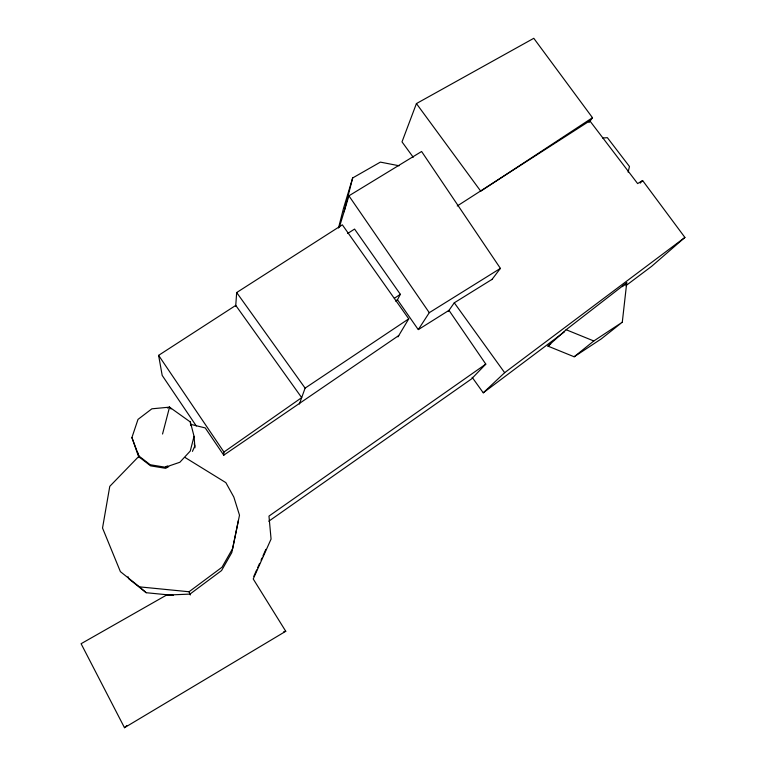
<?xml version="1.0" encoding="UTF-8"?>
<svg xmlns="http://www.w3.org/2000/svg" width="766" height="766" viewBox="0 0 766 766"><rect width="100%" height="100%" fill="white"/><g stroke="black" fill="none" stroke-linecap="round" stroke-linejoin="round"><path stroke-width="1.15" d="M223.72 455.435L223.94 452.036L158.61 355.357L235.756 305.404L301.68 397.631L223.94 452.036M235.679 306.477L236.675 292.545L342.335 224.821L408.747 318.848L397.966 336.868M622.289 322.208L626.741 282.778L566.141 329.725L547.92 346.108L574.165 356.774L601.31 338.869L622.289 322.208L593.794 340.975L574.165 356.774M238.36 520.574L231.792 552.592L221.575 570.546L189.968 594.1L166.519 595.086L81.091 643.718L124.485 727.7L285.756 631.28L253.22 578.962L271.068 539.063L268.971 516.092L485.797 364.118L448.981 310.345L418.274 329.639L397.458 299.736L395.495 301.038M628.13 172.13L629.47 166.5L607.371 137.669L602.679 138.033M338.495 228.019L343.407 208.725L352.657 177.961L380.386 162.114L399.096 165.772M344.068 211.77L352.657 177.961M194.047 436.314L190.284 451.002L179.866 462.262L165.351 467.222L150.222 464.751L138.167 455.435L131.915 437.549L138.004 419.395L151.879 408.814L169.545 407.148L190.351 421.989L194.047 436.314L194.966 447.784M162.545 434.025L169.545 407.148L171.077 408.977M339.357 227.243L348.913 195.828L421.606 151.496L500.409 268.387L491.858 279.638M299.372 404.036L305.107 388.123L408.747 318.848M589.006 122.55L592.482 117.705L533.787 38.3L416.426 103.573L402.006 141.873L413.228 157.26M192.458 451.356L194.823 446.013L194.238 443.734M253.805 576.329L256.706 569.856M257.663 567.702L259.597 563.383M261.043 560.147L262.01 557.993M262.977 555.829L265.869 549.356M397.075 300.444L400.35 294.307L354.572 229.072L347.62 233.496M418.389 329.457L429.276 312.681L500.409 268.387M448.196 311.475L454.286 302.8L492.098 279.331M640.232 183.112L642.607 180.527L684.909 237.441L651.655 266.319L625.822 285.728M485.797 364.118L471.521 378.921L268.77 521.234M472.143 377.303L483.26 392.814L504.65 372.688L684.909 237.441M124.485 727.7L126.936 725.469M622.356 286.647L626.741 282.778M547.92 346.108L550.716 343.944M483.26 392.814L564.59 331.726M168.721 466.618L165.628 468.313L150.586 465.852L138.608 456.593L109.777 486.353L102.529 528.033L120.386 571.637L139.45 586.861L189.058 591.754L222.016 567.223L232.663 548.523L239.499 515.183L233.831 497.067L225.855 482.637L185.257 457.599M398.751 335.546L223.739 455.176L205.24 427.916L190.523 424.307M394.385 298.28L400.35 294.307M592.482 117.705L480.751 191.194L416.426 103.573M165.351 467.222L167.342 465.929M457.235 205.987L589.82 120.827L637.638 183.591L642.607 180.527M167.371 408L169.545 407.148M283.698 631.768L285.756 631.28M128.018 576.721L128.918 578.914L146.201 592.712L173.394 595.383M566.141 329.725L593.794 340.975M139.45 586.861L146.201 592.712M454.286 302.8L504.65 372.688M236.675 292.545L305.107 388.123M348.913 195.828L429.276 312.681M196.297 425.973L162.191 375.417L158.61 355.357M189.058 591.754L190.303 594.981M139.01 457.656L138.158 453.108M131.915 437.549L139.23 457.091M190.351 421.989L190.677 425.465"/></g></svg>
